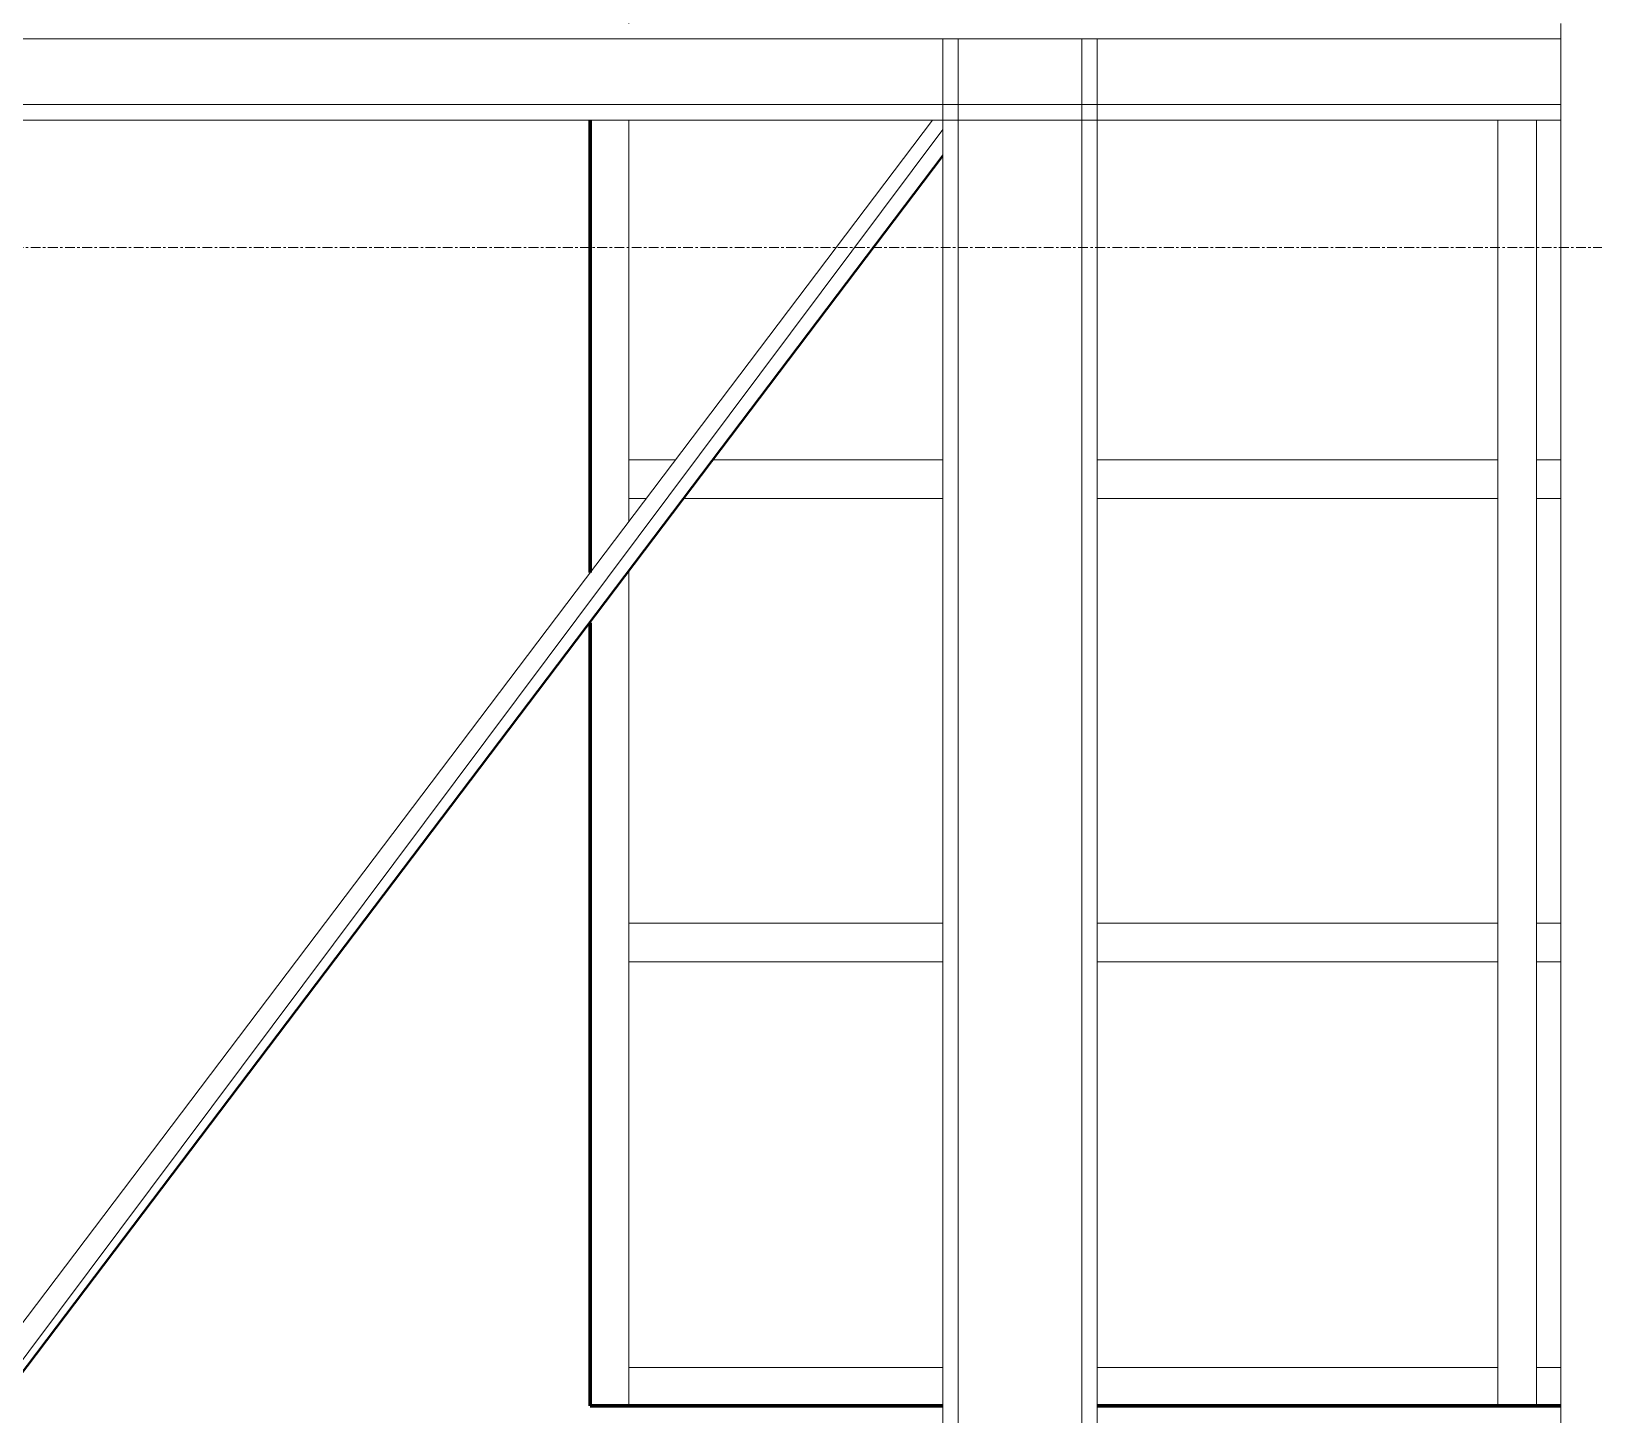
# Model space of a CAD drawing. Header units: inches. Extents: x 22 to 382261, y 22 to 371281.
# Drawn here: x 222156 to 224178, y 145194 to 146985 of the extents above; entities that cross this region are included whole.
import ezdxf

# ---------------------------------------------------------------- set-up
doc = ezdxf.new("R2010")
doc.units = ezdxf.units.IN
doc.header["$MEASUREMENT"] = 0
doc.linetypes.add('Grid Line 1_2_', pattern=[22.225, 12.7, -3.175, 3.175, -3.175])
for name, color, linetype, lineweight in [('A-FLOR-LEVL', 51, 'Continuous', 9), ('A-GLAZ-CWMG', 51, 'Continuous', 9), ('I-WALL', 2, 'Continuous', 9), ('P-PIPE', 3, 'Continuous', 9)]:
    doc.layers.add(name, color=color, linetype=linetype, lineweight=lineweight)

# ---------------------------------------------------------------- blocks, each defined once
blk = doc.blocks.new('96M_High_Galvanize_Water_Tank_Frame_22788 - 96M_High_Galvanize_Water_Tank_Frame_22788-498790-Right Side Elevation')
at = {"layer": 'P-PIPE'}
for p, q in [((3612.8, 6740), (3612.8, 6720)), ((-487.2, 6720), (3612.8, 6720)), ((2812.8, 6720), (2832.8, 6720)), ((2812.8, 265), (2812.8, 6720)), ((2832.8, 265), (2832.8, 6720)), ((2992.8, 6720), (3012.8, 6720)), ((2992.8, 265), (2992.8, 6720)), ((3012.8, 265), (3012.8, 6720)), ((3612.8, 6720), (3612.8, 6635)), ((-487.2, 6635), (3612.8, 6635)), ((3612.8, 6635), (3612.8, 6615)), ((-487.2, 6615), (3612.8, 6615)), ((2799.5, 6615), (312.8, 3327.9)), ((3612.8, 0), (3612.8, 6615)), ((345.7, 3303.9), (2812.8, 6602.7)), ((654.6, 3716.8), (2812.8, 6569.9)), ((1587.4, 4947.8), (2812.8, 6567.7))]:
    blk.add_line(p, q, dxfattribs=at)
blk = doc.blocks.new('Rectangular Mullion - 50 x 150mm-443225-Right Side Elevation')
at = {"layer": 'A-GLAZ-CWMG'}
blk.add_line((7506.2, 5550), (7506.2, 4950), dxfattribs=at)
blk = doc.blocks.new('Rectangular Mullion - 50 x 150mm-443213-Right Side Elevation')
at = {"layer": 'A-GLAZ-CWMG'}
for p, q in [((9831.2, 5550), (9831.2, 4950)), ((9881.2, 5550), (9881.2, 4950))]:
    blk.add_line(p, q, dxfattribs=at)
blk = doc.blocks.new('Rectangular Mullion - 50 x 150mm-V43-Right Side Elevation')
at = {"layer": 'A-GLAZ-CWMG'}
for p, q in [((3581.2, 5525), (3581.2, 5575)), ((3612.8, 5575), (3581.2, 5575)), ((4131.2, 5575), (3672.8, 5575)), ((4131.2, 5575), (4131.2, 5525)), ((3612.8, 5525), (3581.2, 5525)), ((4131.2, 5525), (3672.8, 5525))]:
    blk.add_line(p, q, dxfattribs=at)
blk = doc.blocks.new('Rectangular Mullion - 50 x 150mm-V44-Right Side Elevation')
at = {"layer": 'A-GLAZ-CWMG'}
for p, q in [((3531.2, 5575), (3012.8, 5575)), ((3531.2, 5575), (3531.2, 5525)), ((3531.2, 5525), (3012.8, 5525))]:
    blk.add_line(p, q, dxfattribs=at)
blk = doc.blocks.new('Rectangular Mullion - 50 x 150mm-V45-Right Side Elevation')
at = {"layer": 'A-GLAZ-CWMG'}
for p, q in [((2406.2, 5525), (2406.2, 5575)), ((2812.8, 5575), (2406.2, 5575)), ((2812.8, 5525), (2406.2, 5525))]:
    blk.add_line(p, q, dxfattribs=at)
blk = doc.blocks.new('Rectangular Mullion - 50 x 150mm-V46-Right Side Elevation')
at = {"layer": 'A-GLAZ-CWMG'}
for p, q in [((3581.2, 4950), (3581.2, 5000)), ((3581.2, 5000), (3612.8, 5000)), ((3672.8, 5000), (4131.2, 5000)), ((4131.2, 5000), (4131.2, 4950))]:
    blk.add_line(p, q, dxfattribs=at)
blk = doc.blocks.new('Rectangular Mullion - 50 x 150mm-V47-Right Side Elevation')
at = {"layer": 'A-GLAZ-CWMG'}
for p, q in [((3012.8, 5000), (3531.2, 5000)), ((3531.2, 5000), (3531.2, 4950))]:
    blk.add_line(p, q, dxfattribs=at)
blk = doc.blocks.new('Rectangular Mullion - 50 x 150mm-V48-Right Side Elevation')
at = {"layer": 'A-GLAZ-CWMG'}
for p, q in [((2406.2, 4950), (2406.2, 5000)), ((2406.2, 5000), (2812.8, 5000))]:
    blk.add_line(p, q, dxfattribs=at)
blk = doc.blocks.new('Rectangular Mullion - 50 x 150mm-V49-Right Side Elevation')
at = {"layer": 'A-GLAZ-CWMG'}
for p, q in [((2406.2, 6150), (2406.2, 6095.1)), ((2406.2, 6030.2), (2406.2, 5550))]:
    blk.add_line(p, q, dxfattribs=at)
blk = doc.blocks.new('Rectangular Mullion - 50 x 150mm-443218-Right Side Elevation')
at = {"layer": 'A-GLAZ-CWMG'}
for p, q in [((9831.2, 6150), (9831.2, 5550)), ((9881.2, 6150), (9881.2, 5550))]:
    blk.add_line(p, q, dxfattribs=at)
blk = doc.blocks.new('Rectangular Mullion - 50 x 150mm-V52-Right Side Elevation')
at = {"layer": 'A-GLAZ-CWMG'}
for p, q in [((2406.2, 6750), (2406.2, 6740)), ((2406.2, 6615), (2406.2, 6150))]:
    blk.add_line(p, q, dxfattribs=at)
blk = doc.blocks.new('Rectangular Mullion - 50 x 150mm-V53-Right Side Elevation')
at = {"layer": 'A-GLAZ-CWMG'}
for p, q in [((3531.2, 6615), (3531.2, 6150)), ((3581.2, 6615), (3581.2, 6150))]:
    blk.add_line(p, q, dxfattribs=at)
blk = doc.blocks.new('Rectangular Mullion - 50 x 150mm-V55-Right Side Elevation')
at = {"layer": 'A-GLAZ-CWMG'}
for p, q in [((2406.2, 6125), (2406.2, 6175)), ((2466.7, 6175), (2406.2, 6175)), ((2812.8, 6175), (2515.8, 6175)), ((2428.8, 6125), (2406.2, 6125)), ((2812.8, 6125), (2477.9, 6125))]:
    blk.add_line(p, q, dxfattribs=at)

msp = doc.modelspace()

# ---------------------------------------------------------------- linework, layer by layer
at = {"layer": 'A-FLOR-LEVL', "linetype": 'Grid Line 1_2_'}
msp.add_line((206975.4, 146705.4), (250147.7, 146705.4), dxfattribs=at)
at = {"layer": 'I-WALL', "lineweight": 70}
for p, q in [((222879.1, 146284.4), (222879.1, 146870.4)), ((222879.1, 145205.4), (222879.1, 146219.5)), ((223335.8, 145205.4), (222879.1, 145205.4)), ((224135.8, 145205.4), (223535.8, 145205.4))]:
    msp.add_line(p, q, dxfattribs=at)

# ---------------------------------------------------------------- block references
at = {"layer": 'A-GLAZ-CWMG'}
for name, p in [('Rectangular Mullion - 50 x 150mm-V52-Right Side Elevation', (220522.9, 140255.4)), ('Rectangular Mullion - 50 x 150mm-V53-Right Side Elevation', (220522.9, 140255.4)), ('Rectangular Mullion - 50 x 150mm-V55-Right Side Elevation', (220522.9, 140255.4)), ('Rectangular Mullion - 50 x 150mm-V44-Right Side Elevation', (220522.9, 140855.4)), ('Rectangular Mullion - 50 x 150mm-V43-Right Side Elevation', (220522.9, 140855.4)), ('Rectangular Mullion - 50 x 150mm-V49-Right Side Elevation', (220522.9, 140255.4)), ('Rectangular Mullion - 50 x 150mm-443218-Right Side Elevation', (214222.9, 140255.4)), ('Rectangular Mullion - 50 x 150mm-V45-Right Side Elevation', (220522.9, 140255.4)), ('Rectangular Mullion - 50 x 150mm-V44-Right Side Elevation', (220522.9, 140255.4)), ('Rectangular Mullion - 50 x 150mm-V43-Right Side Elevation', (220522.9, 140255.4)), ('Rectangular Mullion - 50 x 150mm-443225-Right Side Elevation', (215422.9, 140255.4)), ('Rectangular Mullion - 50 x 150mm-443213-Right Side Elevation', (214222.9, 140255.4)), ('Rectangular Mullion - 50 x 150mm-V48-Right Side Elevation', (220522.9, 140255.4)), ('Rectangular Mullion - 50 x 150mm-V47-Right Side Elevation', (220522.9, 140255.4)), ('Rectangular Mullion - 50 x 150mm-V46-Right Side Elevation', (220522.9, 140255.4))]:
    msp.add_blockref(name, p, dxfattribs=at)
at = {"layer": 'P-PIPE'}
msp.add_blockref('96M_High_Galvanize_Water_Tank_Frame_22788 - 96M_High_Galvanize_Water_Tank_Frame_22788-498790-Right Side Elevation', (220522.9, 140255.4), dxfattribs=at)

doc.saveas('drawing.dxf')
